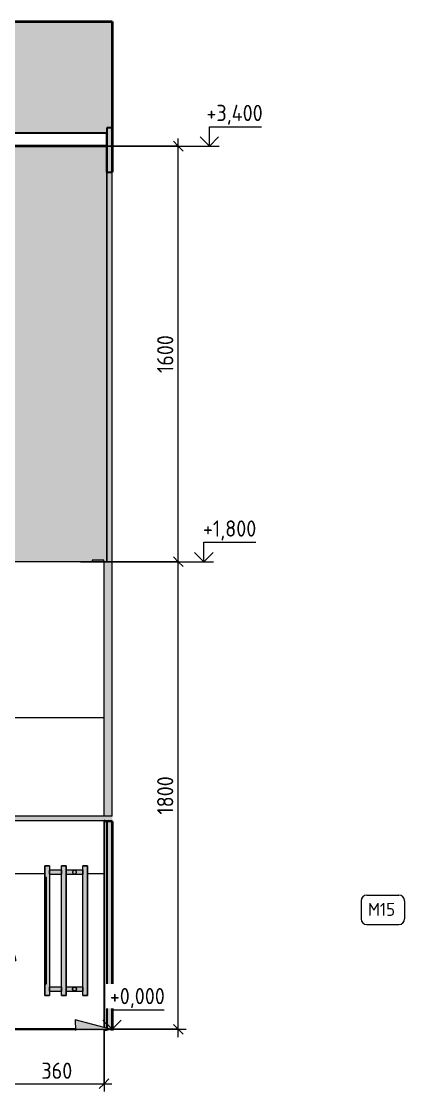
# Model space of a CAD drawing. Header units: millimetres. Extents: x 0 to 102275, y -2706 to 7916.
# Drawn here: x 83972 to 85447, y -240 to 3880 of the extents above; entities that cross this region are included whole.
import ezdxf

# ---------------------------------------------------------------- set-up
doc = ezdxf.new("R2010")
doc.units = ezdxf.units.MM
for name, color, linetype, lineweight in [('A-ANNO-DIMS', 7, 'Continuous', 9), ('A-ANNO-DIMS-25', 7, 'Continuous', 9), ('A-DETL-GENF', 7, 'Continuous', 9), ('A-WALL-PATT', 7, 'Continuous', 9), ('G-ANNO-DIMS', 7, 'Continuous', 9), ('G-ANNO-DIMS-1', 7, 'Continuous', 20), ('I-WALL', 7, 'Continuous', 9), ('M-EQPM', 7, 'Continuous', 9), ('Знаки', 7, 'Continuous', 9), ('Знаки-1', 7, 'Continuous', 18), ('Марки для знаков', 7, 'Continuous', 9), ('Поручни', 7, 'Continuous', 9)]:
    doc.layers.add(name, color=color, linetype=linetype, lineweight=lineweight)
for name, color, linetype, lineweight, true_color in [('A-CLNG-FNSH-1', 7, 'Continuous', 30, 0x3c3c3c), ('A-FLOR-1', 7, 'Continuous', 9, 0x787878), ('A-FLOR-FNSH-1', 7, 'Continuous', 40, 0x3c3c3c), ('A-FLOR-FNSH-2', 7, 'Continuous', 30, 0x3c3c3c), ('A-WALL-4', 7, 'Continuous', 40, 0x3c3c3c), ('A-WALL-5', 7, 'Continuous', 30, 0x3c3c3c), ('A-WALL-FNSH-3', 7, 'Continuous', 30, 0x3c3c3c), ('I-WALL-1', 7, 'Continuous', 9, 0x787878)]:
    doc.layers.add(name, color=color, linetype=linetype, lineweight=lineweight, true_color=true_color)
doc.layers.add('M-EQPM-1', color=7, linetype='Continuous', lineweight=9, true_color=0xe6e6e6, transparency=0.7)
doc.styles.add('GOST Common_2', font='GOST_Common.ttf', dxfattribs={"height": 50})
doc.styles.add('ISOCPEUR_1', font='isocpeur.ttf', dxfattribs={"width": 0.9, "height": 62.5})
doc.dimstyles.new('ISO-2_5_0_9К_БОЛЬШОЙ_округление', dxfattribs={"dimscale": 304.8, "dimtxt": 62.248823, "dimasz": 0.123031, "dimexe": 0.098425, "dimexo": 0, "dimgap": 0, "dimtad": 1, "dimdec": 0, "dimrnd": 10, "dimzin": 0, "dimdsep": 46, "dimtxsty": 'ISOCPEUR_1', "dimblk1": 'OBLIQUE', "dimblk2": 'OBLIQUE', "dimsah": 1, "dimcen": 0.09, "dimdle": 0.098425, "dimazin": 0, "dimtfac": 1, "dimtdec": 4, "dimtix": 1, "dimtmove": 0, "dimatfit": 3, "dimfxl": 1, "dimtvp": 1, "dimtolj": 1, "dimtzin": 0, "dimarcsym": 2})
pattern_1 = [(45, (84441.042, 0), (-14.25598, 14.25598), []), (45, (84455.298, 0), (-14.25598, 14.25598), [25.202, -5.04, 0.8382, -4.202])]

# ---------------------------------------------------------------- blocks, each defined once
blk = doc.blocks.new('radiator_prado_classic_z_tip_30_po exemplyaru - Classic Z Тип 30-500-30677900-Развертка 1_15-2')
at = {"layer": 'M-EQPM-1'}
for points in [[(-361, 130), (-361, 630), (-379, 630), (-379, 590), (-374, 585), (-374, 175), (-379, 170), (-379, 130)], [(-297, 130), (-297, 630), (-315, 630), (-315, 130)], [(-215, 130), (-215, 630), (-233, 630), (-233, 130)], [(-379, 170), (-374, 175), (-374, 585), (-379, 590), (-379, 177)], [(-259.6, 599.8), (-259.2, 600.3), (-259.6, 599.8)], [(-257.8, 603), (-257.7, 603.8), (-257.8, 603.1)], [(-259.6, 149.8), (-259.2, 150.3), (-259.6, 149.8)], [(-257.8, 153), (-257.7, 153.8), (-257.8, 153.1)]]:
    blk.add_hatch(color=256, dxfattribs=at).paths.add_polyline_path(points)
h = blk.add_hatch(color=256, dxfattribs=at)
h.paths.add_polyline_path([(-265, 612.5), (-297, 612.2), (-296.9, 605), (-272.5, 605), (-272, 607.6), (-271, 609.4), (-269.7, 610.8), (-268.4, 611.6), (-266.7, 612.3), (-266.4, 612.4)])
h.paths.add_polyline_path([(-268.7, 605), (-233, 605), (-233, 612.5), (-266.9, 612.2), (-268.9, 611.4), (-270.4, 610.1), (-271.6, 608.6), (-272.2, 606.9), (-272.2, 605), (-269.9, 605)])
h.paths.add_polyline_path([(-326.5, 605), (-315, 605), (-315, 612.5), (-361, 612.2), (-361, 605), (-356, 605)])
h = blk.add_hatch(color=256, dxfattribs=at)
h.paths.add_polyline_path([(-361, 597.5), (-315, 597.8), (-315, 605), (-361, 605), (-361, 597.8)])
h.paths.add_polyline_path([(-266.3, 597.5), (-233, 597.8), (-233, 605), (-297, 605), (-296.9, 597.5), (-266.4, 597.5)])
h.paths.add_polyline_path([(-272.2, 603), (-272.2, 603.1), (-272.2, 603.1)])
h.paths.add_polyline_path([(-270.4, 599.8), (-271, 600.6), (-270.4, 599.8)])
h = blk.add_hatch(color=256, dxfattribs=at)
h.paths.add_polyline_path([(-257.8, 607), (-257.8, 607), (-257.8, 607)])
h.paths.add_polyline_path([(-258.5, 608.8), (-259.2, 609.7), (-258.5, 608.8)])
h = blk.add_hatch(color=256, dxfattribs=at)
h.paths.add_polyline_path([(-271.5, 158.8), (-271, 159.4), (-271.5, 158.8)])
h.paths.add_polyline_path([(-272.2, 157), (-272, 157.6), (-272.2, 157)])
h.paths.add_polyline_path([(-270.3, 155), (-233, 155), (-233, 162.5), (-297, 162.2), (-296.9, 155), (-270.8, 155)])
h.paths.add_polyline_path([(-361, 155), (-315, 155), (-315, 162.5), (-361, 162.2), (-361, 156.9)])
h = blk.add_hatch(color=256, dxfattribs=at)
h.paths.add_polyline_path([(-258.5, 151.2), (-259.2, 150.3), (-258.5, 151.2)])
h.paths.add_polyline_path([(-257.8, 153), (-257.8, 153), (-257.8, 153)])
h.paths.add_polyline_path([(-263.1, 147.5), (-233, 147.8), (-233, 155), (-297, 155), (-296.9, 147.5), (-263.6, 147.5)])
h.paths.add_polyline_path([(-326.5, 147.5), (-315, 147.8), (-315, 155), (-361, 155), (-361, 147.5), (-356, 147.5)])
h.paths.add_polyline_path([(-272.2, 153), (-272.2, 153.1), (-272.2, 153)])
h.paths.add_polyline_path([(-270.4, 149.8), (-271, 150.6), (-270.4, 149.8)])
h = blk.add_hatch(color=256, dxfattribs=at)
h.paths.add_polyline_path([(-257.8, 157), (-257.8, 157), (-257.8, 157)])
h.paths.add_polyline_path([(-258.5, 158.8), (-259.2, 159.7), (-258.5, 158.8)])
at = {"layer": 'M-EQPM'}
for p, q in [((-379, 630), (-361, 630)), ((-361, 630), (-379, 630)), ((-379, 130), (-379, 630)), ((-379, 630), (-379, 590)), ((-361, 630), (-361, 612.5)), ((-361, 630), (-361, 130)), ((-297, 630), (-315, 630)), ((-315, 630), (-297, 630)), ((-315, 612.5), (-315, 630)), ((-315, 130), (-315, 630)), ((-297, 612.5), (-297, 630)), ((-297, 630), (-297, 130)), ((-215, 630), (-233, 630)), ((-233, 630), (-215, 630)), ((-233, 612.5), (-233, 630)), ((-233, 130), (-233, 630)), ((-215, 130), (-215, 630)), ((-215, 630), (-215, 130)), ((-379, 170), (-379, 590)), ((-379, 590), (-379, 170)), ((-379, 170), (-379, 590)), ((-379, 590), (-379, 170)), ((-379, 170), (-379, 590)), ((-379, 590), (-379, 170)), ((-379, 170), (-379, 590)), ((-379, 590), (-379, 170)), ((-379, 170), (-379, 590)), ((-379, 590), (-379, 170)), ((-379, 170), (-379, 590)), ((-379, 590), (-379, 170)), ((-379, 170), (-379, 590)), ((-379, 590), (-379, 170)), ((-379, 170), (-379, 590)), ((-379, 590), (-379, 170)), ((-379, 170), (-379, 590)), ((-379, 590), (-379, 170)), ((-379, 170), (-379, 590)), ((-379, 590), (-379, 170)), ((-379, 170), (-379, 590)), ((-379, 590), (-379, 170)), ((-379, 170), (-379, 590)), ((-379, 590), (-379, 170)), ((-379, 170), (-379, 590)), ((-379, 590), (-379, 170)), ((-379, 170), (-379, 590)), ((-379, 590), (-379, 170)), ((-379, 590), (-379, 170)), ((-379, 590), (-374, 585)), ((-379, 590), (-374, 585)), ((-379, 590), (-374, 585)), ((-379, 590), (-374, 585)), ((-379, 590), (-374, 585)), ((-379, 590), (-374, 585)), ((-379, 590), (-374, 585)), ((-379, 590), (-374, 585)), ((-379, 590), (-374, 585)), ((-379, 590), (-374, 585)), ((-379, 590), (-374, 585)), ((-379, 590), (-374, 585)), ((-379, 590), (-374, 585)), ((-379, 590), (-374, 585)), ((-379, 590), (-374, 585)), ((-379, 590), (-374, 585)), ((-379, 590), (-374, 585)), ((-379, 590), (-374, 585)), ((-379, 590), (-374, 585)), ((-379, 590), (-374, 585)), ((-379, 590), (-374, 585)), ((-379, 590), (-374, 585)), ((-379, 590), (-374, 585)), ((-379, 590), (-374, 585)), ((-379, 590), (-374, 585)), ((-379, 590), (-374, 585)), ((-379, 590), (-374, 585)), ((-379, 590), (-374, 585)), ((-374, 175), (-374, 585)), ((-374, 585), (-374, 175)), ((-374, 175), (-374, 585)), ((-374, 585), (-374, 175)), ((-374, 175), (-374, 585)), ((-374, 585), (-374, 175)), ((-374, 175), (-374, 585)), ((-374, 585), (-374, 175)), ((-374, 175), (-374, 585)), ((-374, 585), (-374, 175)), ((-374, 175), (-374, 585)), ((-374, 585), (-374, 175)), ((-374, 175), (-374, 585)), ((-374, 585), (-374, 175)), ((-374, 585), (-374, 175)), ((-374, 175), (-374, 585)), ((-374, 585), (-374, 175)), ((-374, 175), (-374, 585)), ((-374, 585), (-374, 175)), ((-374, 175), (-374, 585)), ((-374, 585), (-374, 175)), ((-374, 175), (-374, 585)), ((-374, 585), (-374, 175)), ((-374, 175), (-374, 585)), ((-374, 585), (-374, 175)), ((-374, 585), (-374, 175)), ((-374, 175), (-374, 585)), ((-374, 585), (-374, 175)), ((-315, 612.5), (-361, 612.5)), ((-315, 612.5), (-361, 612.5)), ((-361, 612.5), (-361, 605)), ((-361, 612.2), (-361, 612.5)), ((-361, 612.5), (-361, 605)), ((-361, 605), (-361, 612.5)), ((-361, 611.5), (-361, 612.2)), ((-361, 612.2), (-361, 597.8)), ((-361, 610.3), (-361, 611.5)), ((-361, 606.9), (-361, 610.3)), ((-361, 605), (-361, 606.9)), ((-361, 605), (-361, 603.1)), ((-361, 599.7), (-361, 605)), ((-361, 605), (-361, 597.5)), ((-361, 603.1), (-361, 605)), ((-361, 603.1), (-361, 597.5)), ((-361, 597.5), (-361, 603.1)), ((-361, 597.8), (-361, 599.7)), ((-361, 597.5), (-361, 597.8)), ((-361, 597.5), (-315, 597.5)), ((-361, 597.5), (-315, 597.5)), ((-361, 597.5), (-361, 162.5)), ((-315, 612.5), (-315, 611.5)), ((-315, 610.3), (-315, 612.5)), ((-315, 612.5), (-315, 605)), ((-315, 606.9), (-315, 612.5)), ((-315, 597.8), (-315, 612.2)), ((-315, 611.5), (-315, 610.3)), ((-315, 610.3), (-315, 605)), ((-315, 605), (-315, 610.3)), ((-315, 605), (-315, 606.9)), ((-315, 605), (-315, 597.5)), ((-315, 599.7), (-315, 605)), ((-315, 605), (-315, 597.5)), ((-315, 598.5), (-315, 605)), ((-315, 597.5), (-315, 599.7)), ((-315, 597.5), (-315, 598.5)), ((-315, 162.5), (-315, 597.5)), ((-233, 612.5), (-297, 612.5)), ((-296.9, 612.5), (-297, 612.5)), ((-297, 608.8), (-297, 612.5)), ((-297, 612.5), (-297, 610.3)), ((-297, 612.2), (-297, 612.5)), ((-297, 612.5), (-297, 605)), ((-297, 605), (-297, 612.2)), ((-297, 597.8), (-297, 612.2)), ((-297, 610.3), (-297, 606.9)), ((-297, 605), (-297, 608.8)), ((-297, 606.9), (-297, 605)), ((-297, 601.3), (-297, 605)), ((-297, 605), (-297, 597.5)), ((-297, 598.5), (-297, 605)), ((-297, 605), (-297, 597.5)), ((-297, 597.5), (-297, 601.3)), ((-297, 597.5), (-297, 598.5)), ((-297, 597.5), (-233, 597.5)), ((-297, 597.5), (-296.9, 597.5)), ((-297, 162.5), (-297, 597.5)), ((-233, 612.5), (-296.9, 612.5)), ((-296.9, 597.5), (-233, 597.5)), ((-233, 612.5), (-233, 606.9)), ((-233, 610.3), (-233, 612.5)), ((-233, 612.5), (-233, 605)), ((-233, 605), (-233, 612.5)), ((-233, 597.8), (-233, 612.2)), ((-233, 606.9), (-233, 610.3)), ((-233, 606.9), (-233, 605)), ((-233, 605), (-233, 606.9)), ((-233, 605), (-233, 597.5)), ((-233, 597.5), (-233, 605)), ((-233, 605), (-233, 597.5)), ((-233, 597.5), (-233, 605)), ((-233, 162.5), (-233, 597.5)), ((-374, 175), (-379, 170)), ((-379, 170), (-374, 175)), ((-374, 175), (-379, 170)), ((-379, 170), (-374, 175)), ((-374, 175), (-379, 170)), ((-379, 170), (-374, 175)), ((-374, 175), (-379, 170)), ((-379, 170), (-374, 175)), ((-374, 175), (-379, 170)), ((-379, 170), (-374, 175)), ((-374, 175), (-379, 170)), ((-379, 170), (-374, 175)), ((-374, 175), (-379, 170)), ((-379, 170), (-374, 175)), ((-374, 175), (-379, 170)), ((-379, 170), (-374, 175)), ((-374, 175), (-379, 170)), ((-379, 170), (-374, 175)), ((-374, 175), (-379, 170)), ((-379, 170), (-374, 175)), ((-374, 175), (-379, 170)), ((-379, 170), (-374, 175)), ((-374, 175), (-379, 170)), ((-379, 170), (-374, 175)), ((-374, 175), (-379, 170)), ((-374, 175), (-379, 170)), ((-374, 175), (-379, 170)), ((-379, 170), (-374, 175)), ((-379, 170), (-379, 130)), ((-379, 130), (-361, 130)), ((-361, 130), (-379, 130)), ((-315, 162.5), (-361, 162.5)), ((-315, 162.5), (-361, 162.5)), ((-361, 162.5), (-361, 162.2)), ((-361, 155), (-361, 162.5)), ((-361, 162.5), (-361, 155)), ((-361, 155), (-361, 162.5)), ((-361, 162.2), (-361, 161.5)), ((-361, 162.2), (-361, 147.8)), ((-361, 161.5), (-361, 160.3)), ((-361, 160.3), (-361, 155)), ((-361, 155), (-361, 151.2)), ((-361, 147.5), (-361, 155)), ((-361, 155), (-361, 147.5)), ((-361, 147.5), (-361, 155)), ((-361, 151.2), (-361, 149.7)), ((-361, 149.7), (-361, 147.5)), ((-361, 147.5), (-315, 147.5)), ((-361, 147.5), (-315, 147.5)), ((-361, 147.5), (-361, 130)), ((-315, 162.5), (-315, 162.2)), ((-315, 158.7), (-315, 162.5)), ((-315, 162.5), (-315, 155)), ((-315, 155), (-315, 162.5)), ((-315, 162.2), (-315, 161.5)), ((-315, 147.8), (-315, 162.2)), ((-315, 161.5), (-315, 160.3)), ((-315, 160.3), (-315, 156.9)), ((-315, 156.9), (-315, 158.7)), ((-315, 156.9), (-315, 155)), ((-315, 155), (-315, 156.9)), ((-315, 155), (-315, 151.2)), ((-315, 147.5), (-315, 155)), ((-315, 155), (-315, 147.5)), ((-315, 147.5), (-315, 155)), ((-315, 151.2), (-315, 149.7)), ((-315, 149.7), (-315, 147.5)), ((-315, 130), (-315, 147.5)), ((-297, 130), (-315, 130)), ((-315, 130), (-297, 130)), ((-233, 162.5), (-297, 162.5)), ((-296.9, 162.5), (-297, 162.5)), ((-297, 162.2), (-297, 162.5)), ((-297, 162.5), (-297, 155)), ((-297, 155), (-297, 162.5)), ((-297, 162.5), (-297, 155)), ((-297, 155), (-297, 162.2)), ((-297, 147.8), (-297, 162.2)), ((-297, 153.1), (-297, 155)), ((-297, 155), (-297, 147.5)), ((-297, 147.5), (-297, 155)), ((-297, 155), (-297, 147.5)), ((-297, 149.7), (-297, 153.1)), ((-297, 148.5), (-297, 149.7)), ((-297, 147.8), (-297, 148.5)), ((-297, 147.5), (-297, 147.8)), ((-297, 147.5), (-233, 147.5)), ((-297, 147.5), (-296.9, 147.5)), ((-297, 130), (-297, 147.5)), ((-233, 162.5), (-296.9, 162.5)), ((-296.9, 147.5), (-233, 147.5)), ((-233, 162.5), (-233, 162.2)), ((-233, 162.2), (-233, 162.5)), ((-233, 162.5), (-233, 155)), ((-233, 155), (-233, 162.5)), ((-233, 162.2), (-233, 160.3)), ((-233, 161.5), (-233, 162.2)), ((-233, 147.8), (-233, 162.2)), ((-233, 160.3), (-233, 161.5)), ((-233, 160.3), (-233, 158.7)), ((-233, 158.7), (-233, 160.3)), ((-233, 158.7), (-233, 156.9)), ((-233, 156.9), (-233, 158.7)), ((-233, 156.9), (-233, 155)), ((-233, 155), (-233, 156.9)), ((-233, 155), (-233, 149.7)), ((-233, 147.5), (-233, 155)), ((-233, 155), (-233, 147.5)), ((-233, 147.5), (-233, 155)), ((-233, 149.7), (-233, 147.8)), ((-233, 147.8), (-233, 147.5)), ((-233, 130), (-233, 147.5)), ((-215, 130), (-233, 130)), ((-233, 130), (-215, 130))]:
    blk.add_line(p, q, dxfattribs=at)
for centre, start, end in [((-265, 605), 0, 180), ((-265, 605), 165, 180), ((-265, 605), 180, 360), ((-265, 605), 180, 195), ((-265, 605), 150, 164.5028), ((-265, 605), 195.4972, 210), ((-265, 605), 136.3815, 149.937), ((-265, 605), 210.063, 223.6185), ((-265, 605), 121.696, 135), ((-265, 605), 225, 238.304), ((-265, 605), 117.2608, 120), ((-265, 605), 240, 242.7392), ((-265, 605), 108.7244, 117.2608), ((-265, 605), 242.7392, 251.2756), ((-265, 605), 72.4909, 107.5091), ((-265, 605), 252.4909, 287.5091), ((-265, 605), 62.7392, 72.4909), ((-265, 605), 287.5091, 297.2608), ((-265, 605), 60, 62.7392), ((-265, 605), 297.2608, 300), ((-265, 605), 45, 58.304), ((-265, 605), 301.696, 315), ((-265, 605), 30.063, 43.6185), ((-265, 605), 316.3815, 329.937), ((-265, 605), 15.4972, 30), ((-265, 605), 330, 335.7252), ((-265, 605), 335.9085, 344.5028), ((-265, 605), 0, 15), ((-265, 605), 345, 360), ((-265, 155), 90, 270), ((-265, 155), 165, 180), ((-265, 155), 180, 195), ((-265, 155), 150, 164.4979), ((-265, 155), 195.5021, 210), ((-265, 155), 136.379, 149.9349), ((-265, 155), 210.0651, 223.621), ((-265, 155), 121.6817, 135), ((-265, 155), 225, 238.3183), ((-265, 155), 117.2823, 120), ((-265, 155), 240, 242.7177), ((-265, 155), 108.7244, 117.2823), ((-265, 155), 242.7177, 251.2756), ((-265, 155), 105.0048, 107.4955), ((-265, 155), 252.5045, 254.9952), ((-265, 155), 90.0045, 103.4293), ((-265, 155), 256.5707, 269.9955), ((-265, 155), 75.0045, 90), ((-265, 155), 270, 90), ((-265, 155), 270, 284.9955), ((-265, 155), 72.479, 75), ((-265, 155), 285, 287.521), ((-265, 155), 62.7601, 72.479), ((-265, 155), 287.521, 297.2399), ((-265, 155), 60.0048, 62.7601), ((-265, 155), 297.2399, 299.9952), ((-265, 155), 45.0056, 58.2921), ((-265, 155), 301.7079, 314.9944), ((-265, 155), 30.0651, 43.621), ((-265, 155), 316.379, 329.9349), ((-265, 155), 15.5021, 30), ((-265, 155), 330, 344.4979), ((-265, 155), 0, 15), ((-265, 155), 345, 360)]:
    blk.add_arc(centre, 7.5, start, end, dxfattribs=at)
for points, knots in [([(-272.2, 607), (-272.3, 606.8), (-272.3, 606.5), (-272.5, 605.9), (-272.5, 605.3), (-272.5, 605)], [0.8571429, 0.8571429, 0.8571429, 0.8571429, 0.8928571, 0.9285714, 1, 1, 1, 1]), ([(-272.2, 607), (-272.3, 606.8), (-272.3, 606.5), (-272.5, 605.9), (-272.5, 605.3), (-272.5, 605)], [0.8571429, 0.8571429, 0.8571429, 0.8571429, 0.8928571, 0.9285714, 1, 1, 1, 1]), ([(-272.5, 605), (-272.5, 604.7), (-272.5, 604.1), (-272.3, 603.5), (-272.3, 603.2), (-272.2, 603)], [0, 0, 0, 0, 0.0714286, 0.1071429, 0.1428571, 0.1428571, 0.1428571, 0.1428571]), ([(-272.5, 605), (-272.5, 604.7), (-272.5, 604.1), (-272.3, 603.5), (-272.3, 603.2), (-272.2, 603)], [0, 0, 0, 0, 0.0714286, 0.1071429, 0.1428571, 0.1428571, 0.1428571, 0.1428571]), ([(-265, 612.5), (-265.5, 612.5), (-266.4, 612.4), (-267.6, 612.1), (-268.4, 611.7), (-268.9, 611.4), (-269.2, 611.2), (-269.5, 611), (-269.8, 610.7), (-270.1, 610.5), (-270.3, 610.3), (-270.4, 610.2)], [0, 0, 0, 0, 0.1428571, 0.2857143, 0.3571429, 0.3928571, 0.4285714, 0.4642857, 0.5, 0.5357143, 0.5714286, 0.5714286, 0.5714286, 0.5714286]), ([(-270.4, 599.8), (-270.3, 599.7), (-270.1, 599.5), (-269.7, 599.2), (-269.3, 598.9), (-268.9, 598.6), (-268.4, 598.3), (-267.6, 597.9), (-266.4, 597.6), (-265.5, 597.5), (-265, 597.5)], [0.4285714, 0.4285714, 0.4285714, 0.4285714, 0.4642857, 0.5, 0.5714286, 0.6071429, 0.6428571, 0.7142857, 0.8571429, 1, 1, 1, 1]), ([(-269.2, 611.2), (-269.3, 611.1), (-269.5, 611), (-269.8, 610.7), (-270.1, 610.5), (-270.2, 610.4), (-270.3, 610.3)], [0.4285714, 0.4285714, 0.4285714, 0.4285714, 0.4642857, 0.5, 0.5357143, 0.5520145, 0.5520145, 0.5520145, 0.5520145]), ([(-270.3, 599.7), (-270.2, 599.6), (-270.1, 599.5), (-269.7, 599.2), (-269.4, 598.9), (-269.2, 598.8)], [0.4479855, 0.4479855, 0.4479855, 0.4479855, 0.4642857, 0.5, 0.5714286, 0.5714286, 0.5714286, 0.5714286]), ([(-267.9, 611.9), (-268.1, 611.8), (-268.4, 611.7), (-268.9, 611.4), (-269.1, 611.3), (-269.2, 611.2)], [0.2857143, 0.2857143, 0.2857143, 0.2857143, 0.3571429, 0.3928571, 0.4285714, 0.4285714, 0.4285714, 0.4285714]), ([(-269.2, 598.8), (-269.1, 598.7), (-268.9, 598.6), (-268.4, 598.3), (-268.1, 598.2), (-267.9, 598.1)], [0.5714286, 0.5714286, 0.5714286, 0.5714286, 0.6071429, 0.6428571, 0.7142857, 0.7142857, 0.7142857, 0.7142857]), ([(-259.6, 610.2), (-259.7, 610.3), (-259.9, 610.5), (-260.3, 610.8), (-260.7, 611.1), (-261.1, 611.4), (-261.6, 611.7), (-262.4, 612.1), (-263.6, 612.4), (-264.5, 612.5), (-265, 612.5)], [0.4285714, 0.4285714, 0.4285714, 0.4285714, 0.4642857, 0.5, 0.5714286, 0.6071429, 0.6428571, 0.7142857, 0.8571429, 1, 1, 1, 1]), ([(-265, 597.5), (-264.5, 597.5), (-263.6, 597.6), (-262.4, 597.9), (-261.6, 598.3), (-261.1, 598.6), (-260.8, 598.8), (-260.5, 599), (-260.2, 599.3), (-259.9, 599.5), (-259.7, 599.7), (-259.6, 599.8)], [0, 0, 0, 0, 0.1428571, 0.2857143, 0.3571429, 0.3928571, 0.4285714, 0.4642857, 0.5, 0.5357143, 0.5714286, 0.5714286, 0.5714286, 0.5714286]), ([(-260.8, 611.2), (-260.9, 611.3), (-261.1, 611.4), (-261.6, 611.7), (-261.9, 611.8), (-262.1, 611.9)], [0.5714286, 0.5714286, 0.5714286, 0.5714286, 0.6071429, 0.6428571, 0.7142857, 0.7142857, 0.7142857, 0.7142857]), ([(-262.1, 598.1), (-261.9, 598.2), (-261.6, 598.3), (-261.1, 598.6), (-260.9, 598.7), (-260.8, 598.8)], [0.2857143, 0.2857143, 0.2857143, 0.2857143, 0.3571429, 0.3928571, 0.4285714, 0.4285714, 0.4285714, 0.4285714]), ([(-259.7, 610.3), (-259.8, 610.4), (-259.9, 610.5), (-260.2, 610.7), (-260.4, 610.9), (-260.5, 611)], [0.44798555, 0.44798555, 0.44798555, 0.44798555, 0.46428571, 0.5, 0.54033489, 0.54033489, 0.54033489, 0.54033489]), ([(-260.5, 599), (-260.4, 599.1), (-260.2, 599.3), (-259.9, 599.5), (-259.8, 599.6), (-259.7, 599.7)], [0.46428571, 0.46428571, 0.46428571, 0.46428571, 0.5, 0.53571429, 0.55201445, 0.55201445, 0.55201445, 0.55201445]), ([(-258.5, 601.2), (-258.4, 601.4), (-258.3, 601.6), (-258.2, 601.8), (-258.2, 601.9)], [0.71428571, 0.71428571, 0.71428571, 0.71428571, 0.75, 0.77103171, 0.77103171, 0.77103171, 0.77103171]), ([(-258.2, 601.9), (-258.1, 602), (-258.1, 602.2), (-257.9, 602.5), (-257.8, 602.8), (-257.8, 603)], [0.77282474, 0.77282474, 0.77282474, 0.77282474, 0.78571429, 0.82142857, 0.85714286, 0.85714286, 0.85714286, 0.85714286]), ([(-257.5, 605), (-257.5, 605.3), (-257.5, 605.9), (-257.7, 606.5), (-257.7, 606.8), (-257.8, 607)], [0, 0, 0, 0, 0.0714286, 0.1071429, 0.1428571, 0.1428571, 0.1428571, 0.1428571]), ([(-257.5, 605), (-257.5, 605.3), (-257.5, 605.9), (-257.7, 606.5), (-257.7, 606.8), (-257.8, 607)], [0, 0, 0, 0, 0.0714286, 0.1071429, 0.1428571, 0.1428571, 0.1428571, 0.1428571]), ([(-257.8, 603), (-257.7, 603.2), (-257.7, 603.5), (-257.5, 604.1), (-257.5, 604.7), (-257.5, 605)], [0.8571429, 0.8571429, 0.8571429, 0.8571429, 0.8928571, 0.9285714, 1, 1, 1, 1]), ([(-257.8, 603), (-257.7, 603.2), (-257.7, 603.5), (-257.5, 604.1), (-257.5, 604.7), (-257.5, 605)], [0.8571429, 0.8571429, 0.8571429, 0.8571429, 0.8928571, 0.9285714, 1, 1, 1, 1]), ([(-272.5, 155), (-272.5, 155.3), (-272.5, 155.9), (-272.3, 156.5), (-272.3, 156.8), (-272.2, 157)], [0, 0, 0, 0, 0.0714286, 0.1071429, 0.1428571, 0.1428571, 0.1428571, 0.1428571]), ([(-272.2, 157), (-272.3, 156.8), (-272.3, 156.5), (-272.5, 155.9), (-272.5, 155.3), (-272.5, 155)], [0.8571429, 0.8571429, 0.8571429, 0.8571429, 0.8928571, 0.9285714, 1, 1, 1, 1]), ([(-272.2, 153), (-272.3, 153.2), (-272.3, 153.5), (-272.5, 154.1), (-272.5, 154.7), (-272.5, 155)], [0.8571429, 0.8571429, 0.8571429, 0.8571429, 0.8928571, 0.9285714, 1, 1, 1, 1]), ([(-272.5, 155), (-272.5, 154.7), (-272.5, 154.1), (-272.3, 153.5), (-272.3, 153.2), (-272.2, 153)], [0, 0, 0, 0, 0.0714286, 0.1071429, 0.1428571, 0.1428571, 0.1428571, 0.1428571]), ([(-270.4, 160.2), (-270.3, 160.3), (-270.2, 160.5), (-269.7, 160.8), (-269.3, 161.1), (-268.9, 161.4), (-268.4, 161.7), (-267.6, 162.1), (-266.4, 162.4), (-265.5, 162.5), (-265, 162.5)], [0.4285714, 0.4285714, 0.4285714, 0.4285714, 0.4642857, 0.5, 0.5714286, 0.6071429, 0.6428571, 0.7142857, 0.8571429, 1, 1, 1, 1]), ([(-265, 147.5), (-265.5, 147.5), (-266.4, 147.6), (-267.6, 147.9), (-268.4, 148.3), (-268.9, 148.6), (-269.2, 148.8), (-269.5, 149), (-269.8, 149.3), (-270.2, 149.5), (-270.3, 149.7), (-270.4, 149.8)], [0, 0, 0, 0, 0.1428571, 0.2857143, 0.3571429, 0.3928571, 0.4285714, 0.4642857, 0.5, 0.5357143, 0.5714286, 0.5714286, 0.5714286, 0.5714286]), ([(-269.2, 161.2), (-269.3, 161.1), (-269.5, 161), (-269.8, 160.7), (-270.1, 160.5), (-270.2, 160.4), (-270.3, 160.3)], [0.4285714, 0.4285714, 0.4285714, 0.4285714, 0.4642857, 0.5, 0.5357143, 0.5520145, 0.5520145, 0.5520145, 0.5520145]), ([(-270.3, 149.7), (-270.2, 149.6), (-270.1, 149.5), (-269.7, 149.2), (-269.4, 148.9), (-269.2, 148.8)], [0.4479855, 0.4479855, 0.4479855, 0.4479855, 0.4642857, 0.5, 0.5714286, 0.5714286, 0.5714286, 0.5714286]), ([(-266.4, 162.4), (-266.9, 162.3), (-267.6, 162.1), (-268.4, 161.7), (-268.9, 161.4), (-269.1, 161.3), (-269.2, 161.2)], [0.1428571, 0.1428571, 0.1428571, 0.1428571, 0.2857143, 0.3571429, 0.3928571, 0.4285714, 0.4285714, 0.4285714, 0.4285714]), ([(-269.2, 148.8), (-269.1, 148.7), (-268.9, 148.6), (-268.4, 148.3), (-268.1, 148.2), (-267.9, 148.1)], [0.5714286, 0.5714286, 0.5714286, 0.5714286, 0.6071429, 0.6428571, 0.7142857, 0.7142857, 0.7142857, 0.7142857]), ([(-265, 162.5), (-264.5, 162.5), (-263.6, 162.4), (-262.4, 162.1), (-261.6, 161.7), (-261.1, 161.4), (-260.8, 161.2), (-260.5, 161), (-260.2, 160.7), (-259.8, 160.5), (-259.7, 160.3), (-259.6, 160.2)], [0, 0, 0, 0, 0.1428571, 0.2857143, 0.3571429, 0.3928571, 0.4285714, 0.4642857, 0.5, 0.5357143, 0.5714286, 0.5714286, 0.5714286, 0.5714286]), ([(-259.6, 149.8), (-259.7, 149.7), (-259.8, 149.5), (-260.3, 149.2), (-260.7, 148.9), (-261.1, 148.6), (-261.6, 148.3), (-262.4, 147.9), (-263.6, 147.6), (-264.5, 147.5), (-265, 147.5)], [0.4285714, 0.4285714, 0.4285714, 0.4285714, 0.4642857, 0.5, 0.5714286, 0.6071429, 0.6428571, 0.7142857, 0.8571429, 1, 1, 1, 1]), ([(-260.8, 161.2), (-260.9, 161.3), (-261.1, 161.4), (-261.6, 161.7), (-261.9, 161.8), (-262.1, 161.9)], [0.5714286, 0.5714286, 0.5714286, 0.5714286, 0.6071429, 0.6428571, 0.7142857, 0.7142857, 0.7142857, 0.7142857]), ([(-262.1, 148.1), (-261.9, 148.2), (-261.6, 148.3), (-261.1, 148.6), (-260.9, 148.7), (-260.8, 148.8)], [0.2857143, 0.2857143, 0.2857143, 0.2857143, 0.3571429, 0.3928571, 0.4285714, 0.4285714, 0.4285714, 0.4285714]), ([(-259.7, 160.3), (-259.8, 160.4), (-259.9, 160.5), (-260.2, 160.7), (-260.4, 160.9), (-260.5, 161)], [0.44798555, 0.44798555, 0.44798555, 0.44798555, 0.46428571, 0.5, 0.54033489, 0.54033489, 0.54033489, 0.54033489]), ([(-260.5, 149), (-260.4, 149.1), (-260.2, 149.3), (-259.9, 149.5), (-259.8, 149.6), (-259.7, 149.7)], [0.46428571, 0.46428571, 0.46428571, 0.46428571, 0.5, 0.53571429, 0.55201445, 0.55201445, 0.55201445, 0.55201445]), ([(-257.8, 157), (-257.7, 156.8), (-257.7, 156.5), (-257.5, 155.9), (-257.5, 155.3), (-257.5, 155)], [0.8571429, 0.8571429, 0.8571429, 0.8571429, 0.8928571, 0.9285714, 1, 1, 1, 1]), ([(-257.5, 155), (-257.5, 155.3), (-257.5, 155.9), (-257.7, 156.5), (-257.7, 156.8), (-257.8, 157)], [0, 0, 0, 0, 0.0714286, 0.1071429, 0.1428571, 0.1428571, 0.1428571, 0.1428571]), ([(-257.5, 155), (-257.5, 154.7), (-257.5, 154.1), (-257.7, 153.5), (-257.7, 153.2), (-257.8, 153)], [0, 0, 0, 0, 0.0714286, 0.1071429, 0.1428571, 0.1428571, 0.1428571, 0.1428571]), ([(-257.8, 153), (-257.7, 153.2), (-257.7, 153.5), (-257.5, 154.1), (-257.5, 154.7), (-257.5, 155)], [0.8571429, 0.8571429, 0.8571429, 0.8571429, 0.8928571, 0.9285714, 1, 1, 1, 1])]:
    blk.add_open_spline(points, degree=3, knots=knots, dxfattribs=at)
for points in [[(-271.5, 608.8), (-271.6, 608.6), (-271.7, 608.4), (-271.9, 607.9), (-272.1, 607.5), (-272.2, 607.2), (-272.2, 607)], [(-271.5, 608.8), (-271.6, 608.6), (-271.7, 608.4), (-271.9, 607.9), (-272.1, 607.5), (-272.2, 607.2), (-272.2, 607)], [(-272.2, 603), (-272.2, 602.8), (-272.1, 602.5), (-271.9, 602.1), (-271.7, 601.6), (-271.6, 601.4), (-271.5, 601.2)], [(-272.2, 603), (-272.2, 602.8), (-272.1, 602.5), (-271.9, 602.1), (-271.7, 601.6), (-271.6, 601.4), (-271.5, 601.2)], [(-270.4, 610.2), (-270.5, 610.1), (-270.7, 609.8), (-271, 609.5), (-271.3, 609.1), (-271.4, 608.9), (-271.5, 608.8)], [(-270.4, 610.2), (-270.5, 610.1), (-270.7, 609.8), (-271, 609.5), (-271.3, 609.1), (-271.4, 608.9), (-271.5, 608.8)], [(-271.5, 601.2), (-271.4, 601.1), (-271.3, 600.9), (-271, 600.5), (-270.7, 600.2), (-270.5, 599.9), (-270.4, 599.8)], [(-271.5, 601.2), (-271.4, 601.1), (-271.3, 600.9), (-271, 600.5), (-270.7, 600.2), (-270.5, 599.9), (-270.4, 599.8)], [(-266.4, 612.4), (-266.9, 612.3), (-267.4, 612.1), (-267.9, 611.9)], [(-267.9, 598.1), (-267.4, 597.9), (-266.9, 597.7), (-266.4, 597.6)], [(-265, 612.5), (-265.5, 612.5), (-266, 612.5), (-266.4, 612.4)], [(-266.4, 597.6), (-266, 597.5), (-265.5, 597.5), (-265, 597.5)], [(-263.6, 612.4), (-264, 612.5), (-264.5, 612.5), (-265, 612.5)], [(-265, 597.5), (-264.5, 597.5), (-264, 597.5), (-263.6, 597.6)], [(-262.1, 611.9), (-262.6, 612.1), (-263.1, 612.3), (-263.6, 612.4)], [(-263.6, 597.6), (-263.1, 597.7), (-262.6, 597.9), (-262.1, 598.1)], [(-258.5, 608.8), (-258.6, 608.9), (-258.7, 609.1), (-259, 609.5), (-259.3, 609.8), (-259.5, 610.1), (-259.6, 610.2)], [(-258.5, 608.8), (-258.6, 608.9), (-258.7, 609.1), (-259, 609.5), (-259.3, 609.8), (-259.5, 610.1), (-259.6, 610.2)], [(-259.6, 599.8), (-259.5, 599.9), (-259.3, 600.2), (-259, 600.5), (-258.7, 600.9), (-258.6, 601.1), (-258.5, 601.2)], [(-259.6, 599.8), (-259.5, 599.9), (-259.3, 600.2), (-259, 600.5), (-258.7, 600.9), (-258.6, 601.1), (-258.5, 601.2)], [(-257.8, 607), (-257.8, 607.2), (-257.9, 607.5), (-258.1, 607.9), (-258.3, 608.4), (-258.4, 608.6), (-258.5, 608.8)], [(-257.8, 607), (-257.8, 607.2), (-257.9, 607.5), (-258.1, 607.9), (-258.3, 608.4), (-258.4, 608.6), (-258.5, 608.8)], [(-258.5, 601.2), (-258.4, 601.4), (-258.3, 601.6), (-258.1, 602.1), (-257.9, 602.5), (-257.8, 602.8), (-257.8, 603)], [(-272.2, 157), (-272.2, 157.2), (-272.1, 157.5), (-271.9, 157.9), (-271.7, 158.4), (-271.6, 158.6), (-271.5, 158.8)], [(-271.5, 158.8), (-271.6, 158.6), (-271.7, 158.4), (-271.9, 157.9), (-272.1, 157.5), (-272.2, 157.2), (-272.2, 157)], [(-271.5, 151.2), (-271.6, 151.4), (-271.7, 151.6), (-271.9, 152.1), (-272.1, 152.5), (-272.2, 152.8), (-272.2, 153)], [(-272.2, 153), (-272.2, 152.8), (-272.1, 152.5), (-271.9, 152.1), (-271.7, 151.6), (-271.6, 151.4), (-271.5, 151.2)], [(-271.5, 158.8), (-271.4, 158.9), (-271.3, 159.1), (-271, 159.5), (-270.7, 159.8), (-270.5, 160.1), (-270.4, 160.2)], [(-270.4, 160.2), (-270.5, 160.1), (-270.7, 159.8), (-271, 159.5), (-271.3, 159.1), (-271.4, 158.9), (-271.5, 158.8)], [(-270.4, 149.8), (-270.5, 149.9), (-270.7, 150.2), (-271, 150.5), (-271.3, 150.9), (-271.4, 151.1), (-271.5, 151.2)], [(-271.5, 151.2), (-271.4, 151.1), (-271.3, 150.9), (-271, 150.5), (-270.7, 150.2), (-270.5, 149.9), (-270.4, 149.8)], [(-267.9, 148.1), (-267.4, 147.9), (-266.9, 147.7), (-266.4, 147.6)], [(-265, 162.5), (-265.5, 162.5), (-266, 162.5), (-266.4, 162.4)], [(-266.4, 147.6), (-266, 147.5), (-265.5, 147.5), (-265, 147.5)], [(-263.6, 162.4), (-264, 162.5), (-264.5, 162.5), (-265, 162.5)], [(-265, 147.5), (-264.5, 147.5), (-264, 147.5), (-263.6, 147.6)], [(-262.1, 161.9), (-262.6, 162.1), (-263.1, 162.3), (-263.6, 162.4)], [(-263.6, 147.6), (-263.1, 147.7), (-262.6, 147.9), (-262.1, 148.1)], [(-259.6, 160.2), (-259.5, 160.1), (-259.3, 159.8), (-259, 159.5), (-258.7, 159.1), (-258.6, 158.9), (-258.5, 158.8)], [(-258.5, 158.8), (-258.6, 158.9), (-258.7, 159.1), (-259, 159.5), (-259.3, 159.8), (-259.5, 160.1), (-259.6, 160.2)], [(-258.5, 151.2), (-258.6, 151.1), (-258.7, 150.9), (-259, 150.5), (-259.3, 150.2), (-259.5, 149.9), (-259.6, 149.8)], [(-259.6, 149.8), (-259.5, 149.9), (-259.3, 150.2), (-259, 150.5), (-258.7, 150.9), (-258.6, 151.1), (-258.5, 151.2)], [(-258.5, 158.8), (-258.4, 158.6), (-258.3, 158.4), (-258.1, 157.9), (-257.9, 157.5), (-257.8, 157.2), (-257.8, 157)], [(-257.8, 157), (-257.8, 157.2), (-257.9, 157.5), (-258.1, 157.9), (-258.3, 158.4), (-258.4, 158.6), (-258.5, 158.8)], [(-257.8, 153), (-257.8, 152.8), (-257.9, 152.5), (-258.1, 152.1), (-258.3, 151.6), (-258.4, 151.4), (-258.5, 151.2)], [(-258.5, 151.2), (-258.4, 151.4), (-258.3, 151.6), (-258.1, 152.1), (-257.9, 152.5), (-257.8, 152.8), (-257.8, 153)]]:
    blk.add_open_spline(points, degree=3, dxfattribs=at)
blk = doc.blocks.new('Ограждение - Ограждение-30319708-Развертка 1_15-2')
at = {"layer": 'Поручни'}
for p, q in [((-152.5, 1806), (-197.5, 1806)), ((-197.5, 1806), (-197.5, 1800)), ((-152.5, 1800), (-152.5, 1806))]:
    blk.add_line(p, q, dxfattribs=at)
blk = doc.blocks.new('Зашивка радиатора_ СУ - Зашивка радиатора  М15-33170478-Развертка 1_15-2')
at = {"layer": 'Знаки'}
blk.add_hatch(color=256, dxfattribs=at).paths.add_polyline_path([(-515.5, 804), (-119.7, 804), (-120, 820), (-515.5, 820)])
at = {"layer": 'Знаки-1'}
for p, q in [((-119.7, 820), (-515.5, 820)), ((-515.5, 820), (-515.5, 804)), ((-515.5, 804), (-119.7, 804)), ((-515.5, 770), (-515.5, 358.2)), ((-499.5, 770), (-515.5, 770)), ((-499.5, 298.6), (-499.5, 770)), ((-515.5, 264.8), (-515.5, 100)), ((-499.5, 100), (-499.5, 264.8)), ((-515.5, 100), (-499.5, 100))]:
    blk.add_line(p, q, dxfattribs=at)
blk = doc.blocks.new('Начало раскладки_красным - Начало раскладки_красным-26110621-Развертка 1_15-2')
at = {"layer": 'A-DETL-GENF'}
for points in [[(-562.9, 264.7), (-490.4, 264.8), (-526.7, 400), (-537.7, 359.1)], [(-908, -5.2), (-791.3, -5.2), (-791.3, 36.1), (-926.5, -0.2)], [(-261.7, -5.2), (-146.6, -5.2), (-126.5, 0.2), (-261.8, 36.4), (-261.7, -0.1)]]:
    blk.add_hatch(color=256, dxfattribs=at).paths.add_polyline_path(points)
for p, q in [((-526.7, 400), (-562.9, 264.7)), ((-526.7, 400), (-562.9, 264.7)), ((-490.4, 264.8), (-526.7, 400)), ((-526.7, 400), (-490.4, 264.8)), ((-562.9, 264.7), (-490.4, 264.8)), ((-562.9, 264.7), (-490.4, 264.8)), ((-526.5, 30), (-526.7, 264.8)), ((-791.3, 36.1), (-926.5, -0.2)), ((-926.5, -0.2), (-791.3, 36.1)), ((-791.3, -5.2), (-791.3, 36.1)), ((-791.3, 36.1), (-791.3, -5.2)), ((-496.5, 0), (-261.7, 0.2)), ((-126.5, 0.2), (-261.8, 36.4)), ((-261.8, 36.4), (-261.7, -5.2)), ((-126.5, 0.2), (-261.8, 36.4)), ((-261.8, 36.4), (-261.7, -5.2)), ((-146.6, -5.2), (-126.5, 0.2)), ((-126.5, 0.2), (-146.6, -5.2)), ((-926.5, -0.2), (-908, -5.2)), ((-926.5, -0.2), (-908, -5.2)), ((-556.5, 0), (-791.3, -0.2))]:
    blk.add_line(p, q, dxfattribs=at)
for start, end in [(0.0336, 189.9665), (349.7361, 0.0336)]:
    blk.add_arc((-526.5, 0), 30, start, end, dxfattribs=at)
blk = doc.blocks.new('Высотные отметки - Стрелка_Верх-17668718-Развертка 1_15-2')
at = {"layer": 'G-ANNO-DIMS'}
for p, q in [((232.8, 1875), (432.8, 1875)), ((232.8, 1800), (232.8, 1875)), ((194.9, 1800), (269.9, 1800))]:
    blk.add_line(p, q, dxfattribs=at)
at = {"layer": 'G-ANNO-DIMS-1'}
for q in [(197.5, 1835.4), (268.2, 1835.4)]:
    blk.add_line((232.8, 1800), q, dxfattribs=at)
blk = doc.blocks.new('DIMBLOCK17-Развертка 1_15-2')
at = {"layer": 'A-ANNO-DIMS-25', "lineweight": 20}
for p, q in [((84575.6, 1800), (84556.9, 1818.8)), ((84575.6, 1800), (84594.4, 1781.2)), ((84575.6, 0), (84556.9, 18.8)), ((84575.6, 0), (84594.4, -18.8))]:
    blk.add_line(p, q, dxfattribs=at)
at = {"layer": 'A-ANNO-DIMS-25'}
for p, q in [((84288.5, 1800), (84605.6, 1800)), ((84575.6, 1800), (84288.5, 1800)), ((84575.6, -30), (84575.6, 1800)), ((84301, 0), (84605.6, 0)), ((84575.6, 0), (84301, 0))]:
    blk.add_line(p, q, dxfattribs=at)
at = {"layer": 'A-ANNO-DIMS-25', "color": 0, "insert": (84494, 826.4), "char_height": 62.5, "width": 176.691, "attachment_point": 1, "rotation": 90, "line_spacing_factor": 1.149209, "style": 'ISOCPEUR_1'}
blk.add_mtext('1800', dxfattribs=at)
blk = doc.blocks.new('_Oblique')
at = {"color": 0, "linetype": 'ByBlock', "lineweight": -2}
blk.add_line((-0.5, -0.5), (0.5, 0.5), dxfattribs=at)
blk = doc.blocks.new('DIMBLOCK18-Развертка 1_15-2')
at = {"layer": 'A-ANNO-DIMS-25'}
for p, q in [((84575.6, 1800), (84575.6, 3430)), ((84301, 3400), (84605.6, 3400)), ((84575.6, 3400), (84301, 3400)), ((84288.5, 1800), (84605.6, 1800)), ((84575.6, 1800), (84288.5, 1800))]:
    blk.add_line(p, q, dxfattribs=at)
at = {"layer": 'A-ANNO-DIMS-25', "lineweight": 20}
for p, q in [((84575.6, 3400), (84556.9, 3418.8)), ((84575.6, 3400), (84594.4, 3381.2)), ((84575.6, 1800), (84556.9, 1818.8)), ((84575.6, 1800), (84594.4, 1781.2))]:
    blk.add_line(p, q, dxfattribs=at)
at = {"layer": 'A-ANNO-DIMS-25', "color": 0, "insert": (84494, 2526.4), "char_height": 62.5, "width": 176.691, "attachment_point": 1, "rotation": 90, "line_spacing_factor": 1.149209, "style": 'ISOCPEUR_1'}
blk.add_mtext('1600', dxfattribs=at)
blk = doc.blocks.new('DIMBLOCK20-Развертка 1_15-2')
at = {"layer": 'A-ANNO-DIMS-25'}
for p, q in [((83925.5, 1800), (83925.5, -239.8)), ((83925.5, -209.8), (83925.5, 1800)), ((84290, 0), (84290, -239.8)), ((84290, -209.8), (84290, 0)), ((83925.5, -209.8), (84320, -209.8))]:
    blk.add_line(p, q, dxfattribs=at)
at = {"layer": 'A-ANNO-DIMS-25', "lineweight": 20}
for p, q in [((83925.5, -209.8), (83944.3, -191)), ((84290, -209.8), (84308.8, -191)), ((83925.5, -209.8), (83906.8, -228.5)), ((84290, -209.8), (84271.3, -228.5))]:
    blk.add_line(p, q, dxfattribs=at)
at = {"layer": 'A-ANNO-DIMS-25', "color": 0, "insert": (84048.5, -128.1), "char_height": 62.5, "width": 142.215, "attachment_point": 1, "line_spacing_factor": 1.149209, "style": 'ISOCPEUR_1'}
blk.add_mtext('360', dxfattribs=at)
blk = doc.blocks.new('Марка_Знаки - В прямоуг_Наименование краткое-30718135-Развертка 1_15-3')
at = {"layer": 'Марки для знаков'}
for p, q in [((-72293.9, 494.4), (-72293.9, 425.4)), ((-72271.4, 516.9), (-72148.6, 516.9)), ((-72126.1, 494.4), (-72126.1, 425.6)), ((-72271.5, 403.1), (-72148.6, 403.1))]:
    blk.add_line(p, q, dxfattribs=at)
for centre, radius, start, end in [((-72271.4, 494.4), 22.5, 90, 180), ((-72148.6, 494.4), 22.5, 0, 90), ((-72271.5, 425.4), 22.3, 180, 270), ((-72148.6, 425.6), 22.5, 270, 0)]:
    blk.add_arc(centre, radius, start, end, dxfattribs=at)

msp = doc.modelspace()

# ---------------------------------------------------------------- hatches: boundary and pattern name
at = {"layer": 'A-FLOR-1'}
h = msp.add_hatch(dxfattribs=at)
h.set_pattern_fill('FP_15', color=256, style=0, pattern_type=2)
h.set_pattern_definition(pattern_1)
h.paths.add_polyline_path([(83925.5, 3880), (84321.3, 3880), (84321.3, 3880.3), (76760.5, 3880.3), (76760.5, 3880), (83848.8, 3880)])
at = {"layer": 'A-WALL-PATT'}
h = msp.add_hatch(dxfattribs=at)
h.set_pattern_fill('FP_18', color=256, style=0, pattern_type=2)
h.set_pattern_definition([(90, (84295.54, 0), (-600, 4e-14), []), (180, (84295.54, 0), (-7e-14, -600), [])])
h.paths.add_polyline_path([(84179.3, 0), (84179.3, 36.4), (84290, 6.8), (84290, 804), (83925.5, 804), (83925.5, 820), (84290, 820), (84290, 1800), (83914.5, 1800), (83914.5, 399.1), (83925.5, 359.1), (83925.5, 770), (83941.5, 770), (83941.5, 298.6), (83950.6, 264.8), (83941.5, 264.7), (83941.5, 100), (83925.5, 100), (83925.5, 264.8), (83914.5, 264.7), (83914.5, 0), (84179.3, 0)])
h.paths.add_polyline_path([(84226, 130), (84208, 130), (84208, 147.5), (84144, 147.5), (84144, 130), (84126, 130), (84126, 147.5), (84080, 147.5), (84080, 130), (84062, 130), (84062, 630), (84080, 630), (84080, 612.5), (84126, 612.5), (84126, 630), (84144, 630), (84144.1, 612.5), (84208, 612.5), (84208, 630), (84226, 630), (84226, 146.6)])
h.paths.add_polyline_path([(84176, 162.5), (84178, 162.5), (84208, 162.5), (84208, 597.5), (84144, 597.5), (84144.1, 162.5), (84174.6, 162.5)])
h.paths.add_polyline_path([(84080, 162.5), (84126, 162.5), (84126, 597.5), (84080, 597.5), (84080, 177)])
at = {"layer": 'I-WALL'}
h = msp.add_hatch(color=256, dxfattribs=at)
h.paths.add_polyline_path([(84000.5, 1800), (84000.5, 3400), (83925.5, 3400), (83925.5, 1800)])
h.paths.add_polyline_path([(84000.5, 3450), (84000.5, 3880), (83925.5, 3880), (83925.5, 3450)])
h = msp.add_hatch(color=256, dxfattribs=at)
h.paths.add_polyline_path([(84321, -0.1), (84321, 0), (84314.5, -0.1)])
h.paths.add_polyline_path([(84321, 800), (84321, 804), (84291, 804), (84291, 800), (84301, 800)])
h.paths.add_polyline_path([(84321, 820), (84321, 3300), (84300, 3300), (84300, 3400), (84000.5, 3400), (84000.5, 1800), (84290, 1800), (84290, 820), (84301, 820)])
h.paths.add_polyline_path([(84000.5, 3450), (84301, 3450), (84301, 3470), (84321, 3470), (84321, 3880), (84000.5, 3880), (84000.5, 3470)])
h = msp.add_hatch(color=256, dxfattribs=at)
h.paths.add_polyline_path([(84321, 800), (84321.3, 800), (84321, 804)])
h.paths.add_polyline_path([(84321, 820), (84321.3, 820), (84321, 844.8)])
at = {"layer": 'I-WALL-1'}
h = msp.add_hatch(dxfattribs=at)
h.set_pattern_fill('FP_16', color=256, style=0, pattern_type=2)
h.set_pattern_definition([(0, (84441.042, 0), (30.48, 7.62), [2.515, -20.345, 2.515, -20.345, -121.92]), (0, (84441.042, 0), (30.48, 7.62), [-45.72, 2.515, -43.205, 2.515, -20.345, -53.34]), (0, (84441.042, 0), (30.48, 7.62), [-114.3, 2.515, -12.725, 2.515, -35.585]), (120, (84452.472, 3.81), (-21.839114, 22.586454), [2.515, -20.345, 2.515, -20.345, -121.92]), (120, (84452.472, 3.81), (-21.839114, 22.586454), [-45.72, 2.515, -43.205, 2.515, -20.345, -53.34]), (120, (84452.472, 3.81), (-21.839114, 22.586454), [-114.3, 2.515, -12.725, 2.515, -35.585]), (240, (84456.282, 19.05), (-8.640886, -30.206454), [2.515, -20.345, 2.515, -20.345, -121.92]), (240, (84456.282, 19.05), (-8.640886, -30.206454), [-45.72, 2.515, -43.205, 2.515, -20.345, -53.34]), (240, (84456.282, 19.05), (-8.640886, -30.206454), [-114.3, 2.515, -12.725, 2.515, -35.585])])
h.paths.add_polyline_path([(84314.5, 0), (84321, 0), (84321, 800), (84301, 800), (84301.1, 3.8), (84314.5, 0.2), (84313.7, 0)])
h.paths.add_polyline_path([(84321, 3300), (84321, 3470), (84301, 3470), (84301, 3300)])
h = msp.add_hatch(dxfattribs=at)
h.set_pattern_fill('FP_15', color=256, style=0, pattern_type=2)
h.set_pattern_definition(pattern_1)
h.paths.add_polyline_path([(84321, -5.2), (84321.3, -5.2), (84321, -0.1)])
h.paths.add_polyline_path([(84321, 3300), (84321.3, 3300), (84321, 3394.6)])

# ---------------------------------------------------------------- linework, layer by layer
at = {"layer": 'A-CLNG-FNSH-1'}
for p, q in [((84300, 3450), (76781, 3450)), ((84301, 3401), (76781, 3401)), ((76782, 3400), (84301, 3400))]:
    msp.add_line(p, q, dxfattribs=at)
at = {"layer": 'A-FLOR-FNSH-1'}
msp.add_line((76760.5, 3880), (84321.3, 3880), dxfattribs=at)
at = {"layer": 'A-FLOR-FNSH-2'}
for p, q in [((84179.3, 0), (83649.8, 0)), ((84179.3, -0.1), (83649.8, -0.1)), ((84301, -5.2), (84301, -3.4)), ((84321, -0.1), (84313.3, -0.1))]:
    msp.add_line(p, q, dxfattribs=at)
at = {"layer": 'A-WALL-4'}
for p, q in [((84321, 3880.3), (84321, 3300)), ((84321, 3300), (84321.3, 3300)), ((84321.3, 800), (84321, 800)), ((84321, 800), (84321, -5.2))]:
    msp.add_line(p, q, dxfattribs=at)
at = {"layer": 'A-WALL-5'}
for p, q in [((84301, 3470), (84301, 3450)), ((84321, 3470), (84301, 3470)), ((84301, 3300), (84321, 3300)), ((84301, 800), (84301, 3.8)), ((84321, 800), (84301, 800)), ((84313.7, 0), (84321, 0))]:
    msp.add_line(p, q, dxfattribs=at)
at = {"layer": 'A-WALL-FNSH-3'}
for p, q in [((84301, 3450), (84300, 3450)), ((84300, 3450), (84300, 3300)), ((84301, 3300), (84301, 3450)), ((84300, 3300), (84301, 3300)), ((84291, 804), (84290, 804)), ((84290, 804), (84290, 6.8)), ((84291, 800), (84291, 804)), ((84301, 800), (84291, 800))]:
    msp.add_line(p, q, dxfattribs=at)
at = {"layer": 'G-ANNO-DIMS'}
for p, q in [((84144.7, 3400), (84607.6, 3400)), ((84607.6, 3400), (84695.3, 3400)), ((84199.1, 1800), (84582.5, 1800)), ((84582.5, 1800), (84673.9, 1800)), ((83863.3, 0), (84190.5, 0)), ((84190.5, 0), (84320.6, 0))]:
    msp.add_line(p, q, dxfattribs=at)
at = {"layer": 'I-WALL'}
for p, q in [((84300, 1800), (84300, 3300)), ((84301, 3300), (84301, 1800)), ((84321, 820), (84321, 3300)), ((84290, 1800), (83914.5, 1800)), ((84290, 820), (84290, 1800)), ((84301, 1800), (84300, 1800)), ((84321, 800), (84321, 804))]:
    msp.add_line(p, q, dxfattribs=at)

# ---------------------------------------------------------------- block references
at = {"layer": 'A-DETL-GENF'}
msp.add_blockref('Начало раскладки_красным - Начало раскладки_красным-26110621-Развертка 1_15-2', (84441, 0), dxfattribs=at)
at = {"layer": 'G-ANNO-DIMS'}
for p in [(84462.5, 1600), (84441, 0), (84087.8, -1800)]:
    msp.add_blockref('Высотные отметки - Стрелка_Верх-17668718-Развертка 1_15-2', p, dxfattribs=at)
at = {"layer": 'M-EQPM'}
msp.add_blockref('radiator_prado_classic_z_tip_30_po exemplyaru - Classic Z Тип 30-500-30677900-Развертка 1_15-2', (84441, 0), dxfattribs=at)
at = {"layer": 'Знаки'}
msp.add_blockref('Зашивка радиатора_ СУ - Зашивка радиатора  М15-33170478-Развертка 1_15-2', (84441, 0), dxfattribs=at)
at = {"layer": 'Марки для знаков'}
msp.add_blockref('Марка_Знаки - В прямоуг_Наименование краткое-30718135-Развертка 1_15-3', (157572.7, 0), dxfattribs=at)
at = {"layer": 'Поручни'}
msp.add_blockref('Ограждение - Ограждение-30319708-Развертка 1_15-2', (84441, 0), dxfattribs=at)

# ---------------------------------------------------------------- texts
at = {"layer": 'Марки для знаков', "char_height": 50, "attachment_point": 1, "style": 'GOST Common_2'}
for s, insert, width in [('\\fGOST Common|b0|i0|c204|p34|;М', (85305.2, 486.8), 56.118), ('15', (85351.5, 486.8), 74.156)]:
    msp.add_mtext(s, dxfattribs=dict(at, insert=insert, width=width))

# ---------------------------------------------------------------- dimensions: what is measured, and where the dimension line sits
at = {"layer": 'A-ANNO-DIMS'}
dim = msp.add_linear_dim(base=(84575.6, 3400), p1=(84288.5, 1800), p2=(84301, 3400), angle=90, dimstyle='ISO-2_5_0_9К_БОЛЬШОЙ_округление', override={"dimpost": '<>', "dimfxl": 1600.048827}, dxfattribs=at)
dim.commit()
dim.dimension.update_dxf_attribs({"geometry": 'DIMBLOCK18-Развертка 1_15-2', "text_midpoint": (84544.4, 2600)})

# ---------------------------------------------------------------- next in the draw order: texts
at = {"layer": 'G-ANNO-DIMS', "char_height": 62.5, "attachment_point": 1, "line_spacing_factor": 1.149209, "style": 'ISOCPEUR_1', "bg_fill": 3, "box_fill_scale": 1.25, "bg_fill_color": 256, "bg_fill_true_color": 13158600, "bg_fill_transparency": 0}
for s, insert, width in [('+3,400', (84683.9, 3559.2), 261.428), ('+1,800', (84670.5, 1959.2), 242.008), ('+0,000', (84312, 159.2), 254.705)]:
    msp.add_mtext(s, dxfattribs=dict(at, insert=insert, width=width))

# ---------------------------------------------------------------- next in the draw order: dimensions: what is measured, and where the dimension line sits
at = {"layer": 'A-ANNO-DIMS'}
dim = msp.add_linear_dim(base=(84575.6, 1800), p1=(84301, 0), p2=(84288.5, 1800), angle=90, dimstyle='ISO-2_5_0_9К_БОЛЬШОЙ_округление', override={"dimpost": '<>', "dimfxl": 1800.043402}, dxfattribs=at)
dim.commit()
dim.dimension.update_dxf_attribs({"geometry": 'DIMBLOCK17-Развертка 1_15-2', "text_midpoint": (84544.4, 900)})
dim = msp.add_linear_dim(base=(84290.0419737, -209.7809778), p1=(83925.5419737, 1800), p2=(84290.0419737, 0), dimstyle='ISO-2_5_0_9К_БОЛЬШОЙ_округление', override={"dimpost": '<>', "dimfxl": 1836.534849}, dxfattribs=at)
dim.commit()
dim.dimension.update_dxf_attribs({"geometry": 'DIMBLOCK20-Развертка 1_15-2', "text_midpoint": (84107.7919737, -178.5309778)})

doc.saveas('drawing.dxf')
